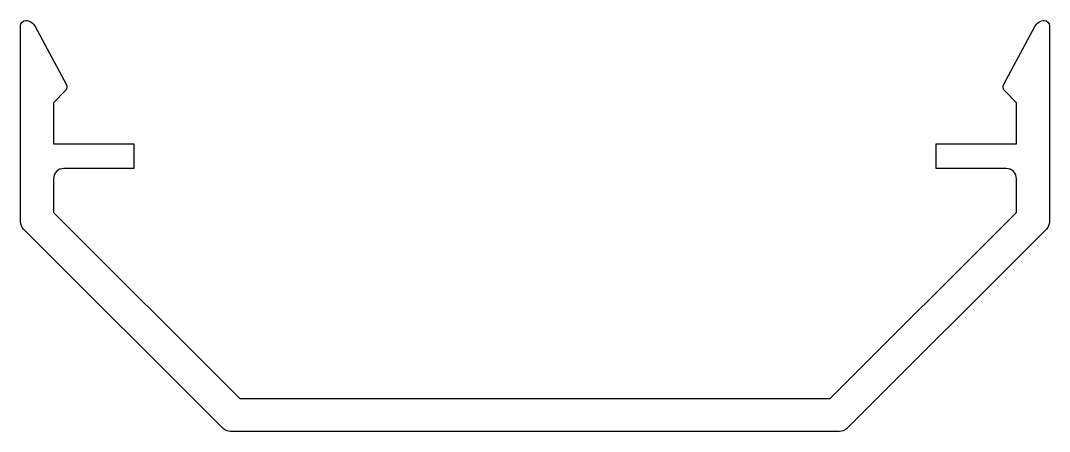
# Model space of a CAD drawing. Extents: x 224.1 to 274.1, y 250.1 to 270.1.
import ezdxf

# ---------------------------------------------------------------- set-up
doc = ezdxf.new("R2010")
doc.units = 0
doc.layers.add('ERCAN', color=220, linetype='CONTINUOUS')

msp = doc.modelspace()

# ---------------------------------------------------------------- linework, layer by layer
at = {"layer": 'ERCAN', "color": 220}
msp.add_lwpolyline([(229.626, 264.051), (229.626, 262.851), (226.226, 262.851, 0.414214), (225.726, 262.351), (225.726, 260.714), (234.789, 251.651), (249.126, 251.651), (263.464, 251.651), (272.526, 260.714), (272.526, 262.351, 0.414214), (272.026, 262.851), (268.626, 262.851), (268.626, 264.051), (272.526, 264.051), (272.526, 266.051), (271.97, 266.608, -0.331321), (271.918, 266.962), (273.425, 269.759, -0.292265), (273.878, 270.051, -0.412618), (274.126, 269.801), (274.126, 260.258, -0.198912), (273.98, 259.905), (264.273, 250.198, -0.198912), (263.919, 250.051), (249.126, 250.051), (234.334, 250.051), (234.334, 250.051, -0.198912), (233.98, 250.198), (224.273, 259.905, -0.198912), (224.126, 260.258), (224.126, 269.801, -0.412618), (224.375, 270.051, -0.292265), (224.828, 269.759), (226.335, 266.962, -0.331321), (226.283, 266.608), (225.726, 266.051), (225.726, 264.051)], format="xyb", close=True, dxfattribs=at)

doc.saveas('drawing.dxf')
